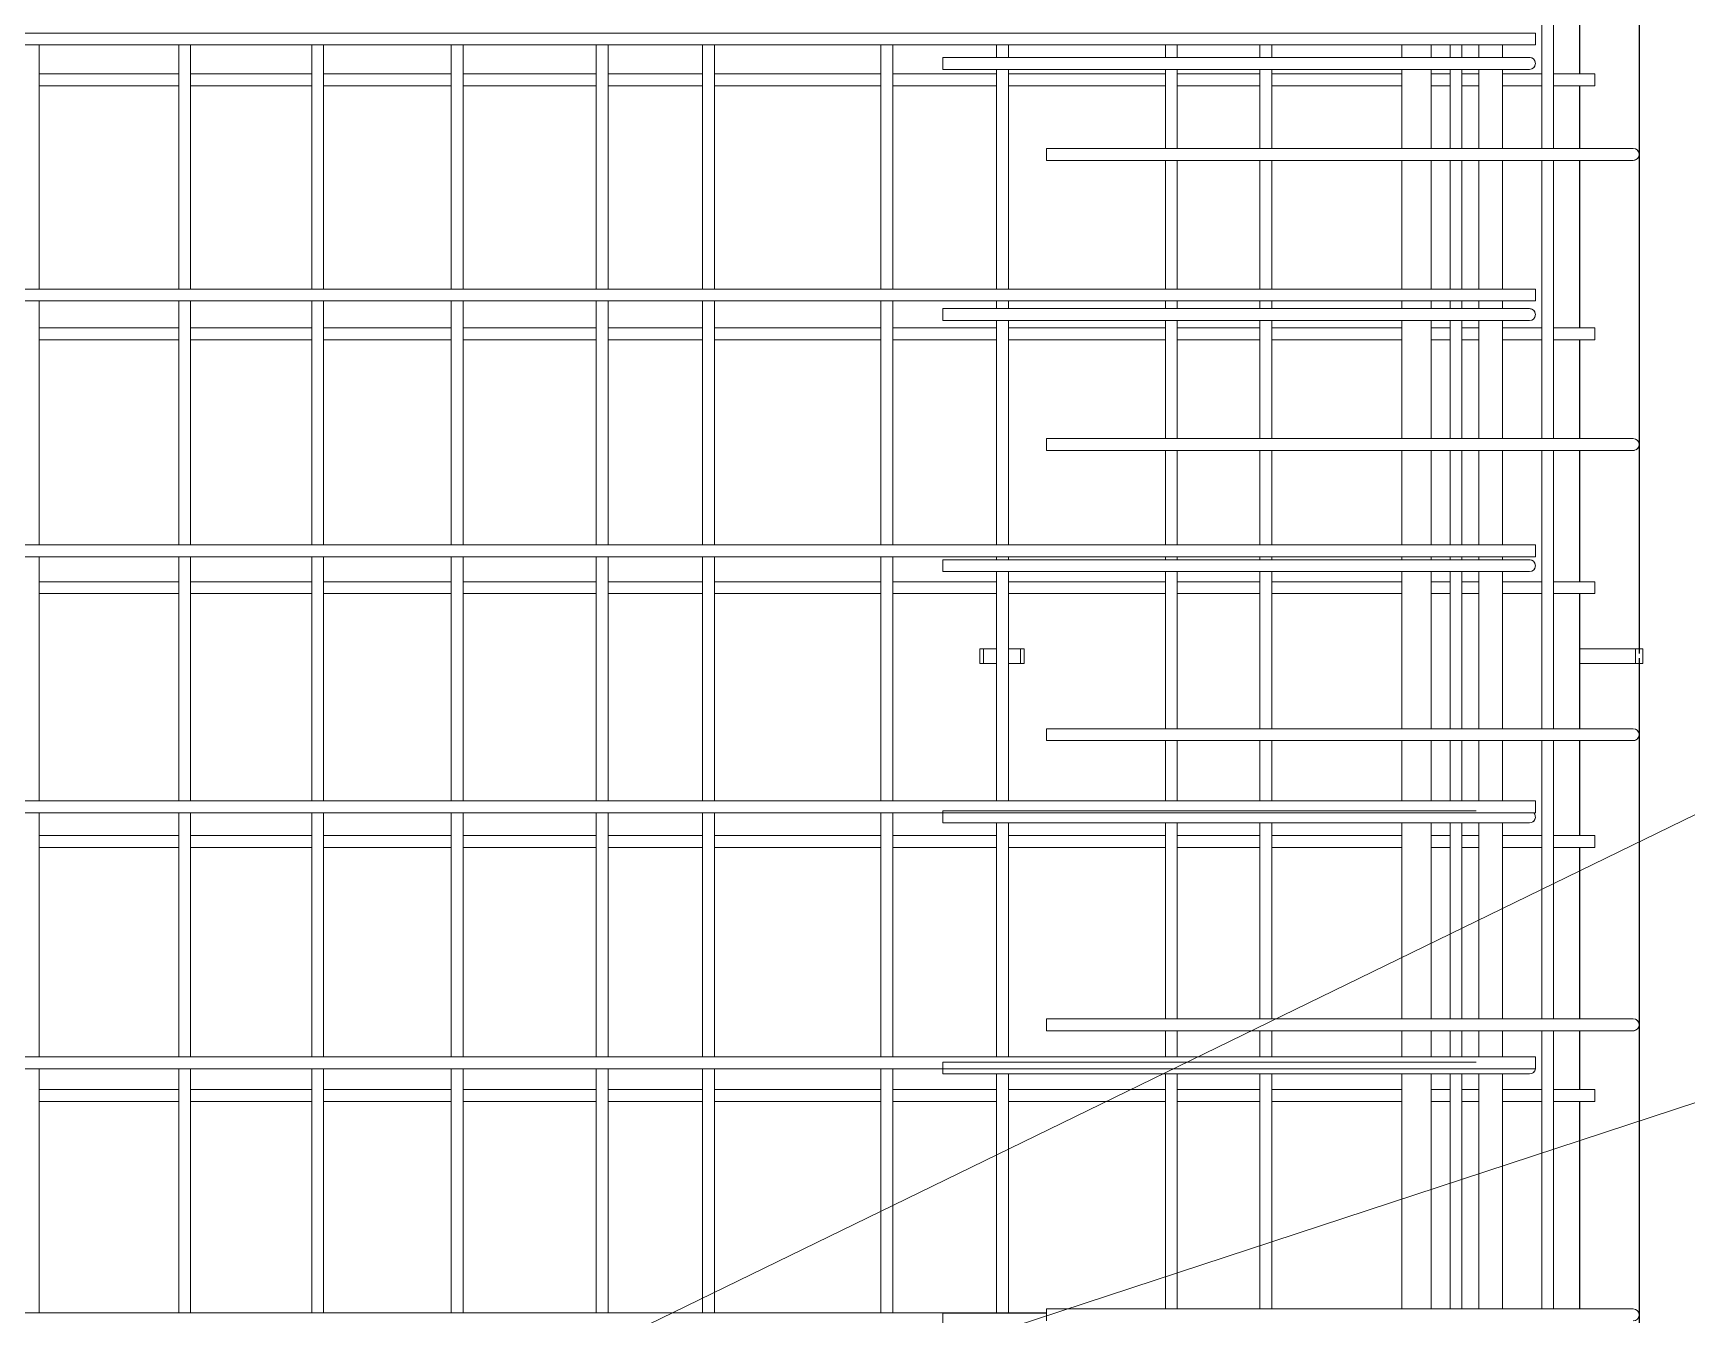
# Model space of a CAD drawing. Header units: millimetres. Extents: x 12983 to 23528, y -2876 to 5855.
# Drawn here: x 17206 to 18322, y 1250 to 2115 of the extents above; entities that cross this region are included whole.
import ezdxf

# ---------------------------------------------------------------- set-up
doc = ezdxf.new("R2010")
doc.units = ezdxf.units.MM
doc.linetypes.add('Dash', pattern=[6.36, 3.18, -3.18])
for name, color, linetype, lineweight in [('A-GENM', 13, 'Continuous', 18), ('A-WALL', 113, 'Continuous', 25), ('A-WALL-HDLN', 110, 'Dash', 25), ('S-RBAR', 171, 'Continuous', 18), ('S-RBAR-IDEN', 171, 'Continuous', 9)]:
    doc.layers.add(name, color=color, linetype=linetype, lineweight=lineweight)

# ---------------------------------------------------------------- blocks, each defined once
blk = doc.blocks.new('RR spread anchor face based - RR-SA-2_5-200-V5-Elevation Front 1')
at = {"layer": 'A-GENM'}
for p, q in [((17845.1, 630), (17847.6, 630)), ((17845.1, 620), (17845.1, 630)), ((17847.6, 630), (17856.4, 630)), ((17847.6, 620), (17847.6, 630)), ((17864.4, 630), (17872.6, 630)), ((17872.6, 630), (17875.1, 630)), ((17872.6, 620), (17872.6, 630)), ((17875.1, 630), (17875.1, 620)), ((17847.6, 620), (17845.1, 620)), ((17856.4, 620), (17847.6, 620)), ((17872.6, 620), (17864.4, 620)), ((17875.1, 620), (17872.6, 620))]:
    blk.add_line(p, q, dxfattribs=at)
blk = doc.blocks.new('RR spread anchor face based - RR-SA-2_5-250-1726823-Elevation Front 1')
at = {"layer": 'A-GENM'}
for p, q in [((18250.1, 1700), (18287.6, 1700)), ((18287.6, 1700), (18292.6, 1700)), ((18287.6, 1690), (18287.6, 1700)), ((18292.6, 1700), (18292.6, 1690)), ((18287.6, 1690), (18250.1, 1690)), ((18292.6, 1690), (18287.6, 1690))]:
    blk.add_line(p, q, dxfattribs=at)

msp = doc.modelspace()

# ---------------------------------------------------------------- linework, layer by layer
at = {"layer": 'A-WALL'}
for p, q in [((18290.0695, 2730), (18290.0695, 1700)), ((18250.0695, 2088.13224), (18250.0695, 2225.4)), ((18250.0695, 2037.6), (18250.0695, 2079.89655)), ((18250.0695, 1916.55172), (18250.0695, 2029.6)), ((18250.0695, 1841.8), (18250.0695, 1908.55172)), ((18250.0695, 1745.2069), (18250.0695, 1833.8)), ((18250.0695, 1646), (18250.0695, 1737.2069)), ((18290.0695, 1690), (18290.0695, 630)), ((18250.0695, 1573.86207), (18250.0695, 1638)), ((18250.0695, 1450.2), (18250.0695, 1565.86207)), ((18250.0695, 1402.51724), (18250.0695, 1442.2)), ((18250.0695, 1254.4), (18250.0695, 1394.51724))]:
    msp.add_line(p, q, dxfattribs=at)
at = {"layer": 'A-WALL-HDLN'}
msp.add_line((18290.0695, 1699.95039), (18290.0695, 1690.04961), dxfattribs=at)
at = {"layer": 'S-RBAR'}
for p, q in [((18224.2878, 2037.6), (18224.2878, 2225.4)), ((18232.2878, 2037.6), (18232.2878, 2225.4)), ((16204.63777, 2115.48276), (18220.0695, 2115.48276)), ((18220.0695, 2107.48276), (18220.0695, 2115.48276)), ((16204.63777, 2107.48276), (18220.0695, 2107.48276)), ((17210.16677, 1942.75862), (17210.16677, 2107.48276)), ((17304.44688, 1942.75862), (17304.44688, 2107.48276)), ((17312.44688, 1942.75862), (17312.44688, 2107.48276)), ((17394.22221, 1942.75862), (17394.22221, 2107.48276)), ((17402.22221, 1942.75862), (17402.22221, 2107.48276)), ((17488.41506, 1942.75862), (17488.41506, 2107.48276)), ((17496.41506, 1942.75862), (17496.41506, 2107.48276)), ((17586.27765, 1942.75862), (17586.27765, 2107.48276)), ((17594.27765, 1942.75862), (17594.27765, 2107.48276)), ((17658.00825, 1942.75862), (17658.00825, 2107.48276)), ((17666.00825, 1942.75862), (17666.00825, 2107.48276)), ((17778.33309, 1942.75862), (17778.33309, 2107.48276)), ((17786.33309, 1942.75862), (17786.33309, 2107.48276)), ((18180.0695, 2099.01171), (17820.0695, 2099.01171)), ((17820.0695, 2099.01171), (17820.0695, 2091.01171)), ((17856.35143, 2099.01171), (17856.35143, 2107.48276)), ((17864.35143, 2099.01171), (17864.35143, 2107.48276)), ((17970.38853, 2099.01171), (17970.38853, 2107.48276)), ((17978.38853, 2099.01171), (17978.38853, 2107.48276)), ((18034.06962, 2099.01171), (18034.06962, 2107.48276)), ((18042.06962, 2099.01171), (18042.06962, 2107.48276)), ((18129.79606, 2099.01171), (18129.79606, 2107.48276)), ((18149.79606, 2099.01171), (18149.79606, 2107.48276)), ((18162.44397, 2099.01171), (18162.44397, 2107.48276)), ((18170.44397, 2099.01171), (18170.44397, 2107.48276)), ((18180.0695, 2099.01171), (18216.0695, 2099.01171)), ((18181.81531, 2099.01171), (18181.81531, 2107.48276)), ((18197.81531, 2099.01171), (18197.81531, 2107.48276)), ((17210.16677, 2087.89655), (17304.44688, 2087.89655)), ((17312.44688, 2087.89655), (17394.22221, 2087.89655)), ((17402.22221, 2087.89655), (17488.41506, 2087.89655)), ((17496.41506, 2087.89655), (17586.27765, 2087.89655)), ((17594.27765, 2087.89655), (17658.00825, 2087.89655)), ((17666.00825, 2087.89655), (17778.33309, 2087.89655)), ((17786.33309, 2087.89655), (17856.35143, 2087.89655)), ((18180.0695, 2091.01171), (17820.0695, 2091.01171)), ((17856.35143, 1942.75862), (17856.35143, 2091.01171)), ((17864.35143, 1942.75862), (17864.35143, 2091.01171)), ((17864.35143, 2087.89655), (17970.38853, 2087.89655)), ((17970.38853, 2037.6), (17970.38853, 2091.01171)), ((17978.38853, 2037.6), (17978.38853, 2091.01171)), ((17978.38853, 2087.89655), (18034.06962, 2087.89655)), ((18034.06962, 2037.6), (18034.06962, 2091.01171)), ((18042.06962, 2037.6), (18042.06962, 2091.01171)), ((18042.06962, 2087.89655), (18129.79606, 2087.89655)), ((18129.79606, 2037.6), (18129.79606, 2091.01171)), ((18149.79606, 2037.6), (18149.79606, 2091.01171)), ((18149.79606, 2087.89655), (18162.44397, 2087.89655)), ((18162.44397, 2037.6), (18162.44397, 2091.01171)), ((18170.44397, 2037.6), (18170.44397, 2091.01171)), ((18170.44397, 2087.89655), (18181.81531, 2087.89655)), ((18180.0695, 2091.01171), (18216.0695, 2091.01171)), ((18181.81531, 2037.6), (18181.81531, 2091.01171)), ((18197.81531, 2037.6), (18197.81531, 2091.01171)), ((18197.81531, 2087.89655), (18224.2878, 2087.89655)), ((18232.2878, 2087.89655), (18260.0695, 2087.89655)), ((18260.0695, 2079.89655), (18260.0695, 2087.89655)), ((17210.16677, 2079.89655), (17304.44688, 2079.89655)), ((17312.44688, 2079.89655), (17394.22221, 2079.89655)), ((17402.22221, 2079.89655), (17488.41506, 2079.89655)), ((17496.41506, 2079.89655), (17586.27765, 2079.89655)), ((17594.27765, 2079.89655), (17658.00825, 2079.89655)), ((17666.00825, 2079.89655), (17778.33309, 2079.89655)), ((17786.33309, 2079.89655), (17856.35143, 2079.89655)), ((17864.35143, 2079.89655), (17970.38853, 2079.89655)), ((17978.38853, 2079.89655), (18034.06962, 2079.89655)), ((18042.06962, 2079.89655), (18129.79606, 2079.89655)), ((18149.79606, 2079.89655), (18162.44397, 2079.89655)), ((18170.44397, 2079.89655), (18181.81531, 2079.89655)), ((18197.81531, 2079.89655), (18224.2878, 2079.89655)), ((18232.2878, 2079.89655), (18260.0695, 2079.89655)), ((17890.07154, 2037.6), (18266.07154, 2037.6)), ((17890.07154, 2029.6), (17890.07154, 2037.6)), ((18286.07154, 2037.6), (18266.07154, 2037.6)), ((17890.07154, 2029.6), (18266.07154, 2029.6)), ((17970.38853, 1942.75862), (17970.38853, 2029.6)), ((17978.38853, 1942.75862), (17978.38853, 2029.6)), ((18034.06962, 1942.75862), (18034.06962, 2029.6)), ((18042.06962, 1942.75862), (18042.06962, 2029.6)), ((18129.79606, 1942.75862), (18129.79606, 2029.6)), ((18149.79606, 1942.75862), (18149.79606, 2029.6)), ((18162.44397, 1942.75862), (18162.44397, 2029.6)), ((18170.44397, 1942.75862), (18170.44397, 2029.6)), ((18181.81531, 1942.75862), (18181.81531, 2029.6)), ((18197.81531, 1942.75862), (18197.81531, 2029.6)), ((18224.2878, 1841.8), (18224.2878, 2029.6)), ((18232.2878, 1841.8), (18232.2878, 2029.6)), ((18286.07154, 2029.6), (18266.07154, 2029.6)), ((16204.63777, 1942.75862), (18220.0695, 1942.75862)), ((18220.0695, 1934.75862), (18220.0695, 1942.75862)), ((16204.63777, 1934.75862), (18220.0695, 1934.75862)), ((17210.16677, 1770.03448), (17210.16677, 1934.75862)), ((17304.44688, 1770.03448), (17304.44688, 1934.75862)), ((17312.44688, 1770.03448), (17312.44688, 1934.75862)), ((17394.22221, 1770.03448), (17394.22221, 1934.75862)), ((17402.22221, 1770.03448), (17402.22221, 1934.75862)), ((17488.41506, 1770.03448), (17488.41506, 1934.75862)), ((17496.41506, 1770.03448), (17496.41506, 1934.75862)), ((17586.27765, 1770.03448), (17586.27765, 1934.75862)), ((17594.27765, 1770.03448), (17594.27765, 1934.75862)), ((17658.00825, 1770.03448), (17658.00825, 1934.75862)), ((17666.00825, 1770.03448), (17666.00825, 1934.75862)), ((17778.33309, 1770.03448), (17778.33309, 1934.75862)), ((17786.33309, 1770.03448), (17786.33309, 1934.75862)), ((17856.35143, 1929.51112), (17856.35143, 1934.75862)), ((17864.35143, 1929.51112), (17864.35143, 1934.75862)), ((17970.38853, 1929.51112), (17970.38853, 1934.75862)), ((17978.38853, 1929.51112), (17978.38853, 1934.75862)), ((18034.06962, 1929.51112), (18034.06962, 1934.75862)), ((18042.06962, 1929.51112), (18042.06962, 1934.75862)), ((18129.79606, 1929.51112), (18129.79606, 1934.75862)), ((18149.79606, 1929.51112), (18149.79606, 1934.75862)), ((18162.44397, 1929.51112), (18162.44397, 1934.75862)), ((18170.44397, 1929.51112), (18170.44397, 1934.75862)), ((18181.81531, 1929.51112), (18181.81531, 1934.75862)), ((18197.81531, 1929.51112), (18197.81531, 1934.75862)), ((18180.0695, 1929.51112), (17820.0695, 1929.51112)), ((17820.0695, 1929.51112), (17820.0695, 1921.51112)), ((18180.0695, 1921.51112), (17820.0695, 1921.51112)), ((17856.35143, 1770.03448), (17856.35143, 1921.51112)), ((17864.35143, 1770.03448), (17864.35143, 1921.51112)), ((17970.38853, 1841.8), (17970.38853, 1921.51112)), ((17978.38853, 1841.8), (17978.38853, 1921.51112)), ((18034.06962, 1841.8), (18034.06962, 1921.51112)), ((18042.06962, 1841.8), (18042.06962, 1921.51112)), ((18129.79606, 1841.8), (18129.79606, 1921.51112)), ((18149.79606, 1841.8), (18149.79606, 1921.51112)), ((18162.44397, 1841.8), (18162.44397, 1921.51112)), ((18170.44397, 1841.8), (18170.44397, 1921.51112)), ((18180.0695, 1929.51112), (18216.0695, 1929.51112)), ((18180.0695, 1921.51112), (18216.0695, 1921.51112)), ((18181.81531, 1841.8), (18181.81531, 1921.51112)), ((18197.81531, 1841.8), (18197.81531, 1921.51112)), ((17210.16677, 1916.55172), (17304.44688, 1916.55172)), ((17312.44688, 1916.55172), (17394.22221, 1916.55172)), ((17402.22221, 1916.55172), (17488.41506, 1916.55172)), ((17496.41506, 1916.55172), (17586.27765, 1916.55172)), ((17594.27765, 1916.55172), (17658.00825, 1916.55172)), ((17666.00825, 1916.55172), (17778.33309, 1916.55172)), ((17786.33309, 1916.55172), (17856.35143, 1916.55172)), ((17864.35143, 1916.55172), (17970.38853, 1916.55172)), ((17978.38853, 1916.55172), (18034.06962, 1916.55172)), ((18042.06962, 1916.55172), (18129.79606, 1916.55172)), ((18149.79606, 1916.55172), (18162.44397, 1916.55172)), ((18170.44397, 1916.55172), (18181.81531, 1916.55172)), ((18197.81531, 1916.55172), (18224.2878, 1916.55172)), ((18232.2878, 1916.55172), (18260.0695, 1916.55172)), ((18260.0695, 1908.55172), (18260.0695, 1916.55172)), ((17210.16677, 1908.55172), (17304.44688, 1908.55172)), ((17312.44688, 1908.55172), (17394.22221, 1908.55172)), ((17402.22221, 1908.55172), (17488.41506, 1908.55172)), ((17496.41506, 1908.55172), (17586.27765, 1908.55172)), ((17594.27765, 1908.55172), (17658.00825, 1908.55172)), ((17666.00825, 1908.55172), (17778.33309, 1908.55172)), ((17786.33309, 1908.55172), (17856.35143, 1908.55172)), ((17864.35143, 1908.55172), (17970.38853, 1908.55172)), ((17978.38853, 1908.55172), (18034.06962, 1908.55172)), ((18042.06962, 1908.55172), (18129.79606, 1908.55172)), ((18149.79606, 1908.55172), (18162.44397, 1908.55172)), ((18170.44397, 1908.55172), (18181.81531, 1908.55172)), ((18197.81531, 1908.55172), (18224.2878, 1908.55172)), ((18232.2878, 1908.55172), (18260.0695, 1908.55172)), ((17890.07154, 1841.8), (18266.07154, 1841.8)), ((17890.07154, 1833.8), (17890.07154, 1841.8)), ((18286.07154, 1841.8), (18266.07154, 1841.8)), ((17890.07154, 1833.8), (18266.07154, 1833.8)), ((17970.38853, 1770.03448), (17970.38853, 1833.8)), ((17978.38853, 1770.03448), (17978.38853, 1833.8)), ((18034.06962, 1770.03448), (18034.06962, 1833.8)), ((18042.06962, 1770.03448), (18042.06962, 1833.8)), ((18129.79606, 1770.03448), (18129.79606, 1833.8)), ((18149.79606, 1770.03448), (18149.79606, 1833.8)), ((18162.44397, 1770.03448), (18162.44397, 1833.8)), ((18170.44397, 1770.03448), (18170.44397, 1833.8)), ((18181.81531, 1770.03448), (18181.81531, 1833.8)), ((18197.81531, 1770.03448), (18197.81531, 1833.8)), ((18224.2878, 1646), (18224.2878, 1833.8)), ((18232.2878, 1646), (18232.2878, 1833.8)), ((18286.07154, 1833.8), (18266.07154, 1833.8)), ((16204.63777, 1770.03448), (18220.0695, 1770.03448)), ((18220.0695, 1762.03448), (18220.0695, 1770.03448)), ((16204.63777, 1762.03448), (18220.0695, 1762.03448)), ((17210.16677, 1597.31034), (17210.16677, 1762.03448)), ((17304.44688, 1597.31034), (17304.44688, 1762.03448)), ((17312.44688, 1597.31034), (17312.44688, 1762.03448)), ((17394.22221, 1597.31034), (17394.22221, 1762.03448)), ((17402.22221, 1597.31034), (17402.22221, 1762.03448)), ((17488.41506, 1597.31034), (17488.41506, 1762.03448)), ((17496.41506, 1597.31034), (17496.41506, 1762.03448)), ((17586.27765, 1597.31034), (17586.27765, 1762.03448)), ((17594.27765, 1597.31034), (17594.27765, 1762.03448)), ((17658.00825, 1597.31034), (17658.00825, 1762.03448)), ((17666.00825, 1597.31034), (17666.00825, 1762.03448)), ((17778.33309, 1597.31034), (17778.33309, 1762.03448)), ((17786.33309, 1597.31034), (17786.33309, 1762.03448)), ((18180.0695, 1760.01054), (17820.0695, 1760.01054)), ((17820.0695, 1760.01054), (17820.0695, 1752.01054)), ((17856.35143, 1760.01054), (17856.35143, 1762.03448)), ((17864.35143, 1760.01054), (17864.35143, 1762.03448)), ((17970.38853, 1760.01054), (17970.38853, 1762.03448)), ((17978.38853, 1760.01054), (17978.38853, 1762.03448)), ((18034.06962, 1760.01054), (18034.06962, 1762.03448)), ((18042.06962, 1760.01054), (18042.06962, 1762.03448)), ((18129.79606, 1760.01054), (18129.79606, 1762.03448)), ((18149.79606, 1760.01054), (18149.79606, 1762.03448)), ((18162.44397, 1760.01054), (18162.44397, 1762.03448)), ((18170.44397, 1760.01054), (18170.44397, 1762.03448)), ((18180.0695, 1760.01054), (18216.0695, 1760.01054)), ((18181.81531, 1760.01054), (18181.81531, 1762.03448)), ((18197.81531, 1760.01054), (18197.81531, 1762.03448)), ((17210.16677, 1745.2069), (17304.44688, 1745.2069)), ((17312.44688, 1745.2069), (17394.22221, 1745.2069)), ((17402.22221, 1745.2069), (17488.41506, 1745.2069)), ((17496.41506, 1745.2069), (17586.27765, 1745.2069)), ((17594.27765, 1745.2069), (17658.00825, 1745.2069)), ((17666.00825, 1745.2069), (17778.33309, 1745.2069)), ((17786.33309, 1745.2069), (17856.35143, 1745.2069)), ((18180.0695, 1752.01054), (17820.0695, 1752.01054)), ((17856.35143, 1597.31034), (17856.35143, 1752.01054)), ((17864.35143, 1597.31034), (17864.35143, 1752.01054)), ((17864.35143, 1745.2069), (17970.38853, 1745.2069)), ((17970.38853, 1646), (17970.38853, 1752.01054)), ((17978.38853, 1646), (17978.38853, 1752.01054)), ((17978.38853, 1745.2069), (18034.06962, 1745.2069)), ((18034.06962, 1646), (18034.06962, 1752.01054)), ((18042.06962, 1646), (18042.06962, 1752.01054)), ((18042.06962, 1745.2069), (18129.79606, 1745.2069)), ((18129.79606, 1646), (18129.79606, 1752.01054)), ((18149.79606, 1646), (18149.79606, 1752.01054)), ((18149.79606, 1745.2069), (18162.44397, 1745.2069)), ((18162.44397, 1646), (18162.44397, 1752.01054)), ((18170.44397, 1646), (18170.44397, 1752.01054)), ((18170.44397, 1745.2069), (18181.81531, 1745.2069)), ((18180.0695, 1752.01054), (18216.0695, 1752.01054)), ((18181.81531, 1646), (18181.81531, 1752.01054)), ((18197.81531, 1646), (18197.81531, 1752.01054)), ((18197.81531, 1745.2069), (18224.2878, 1745.2069)), ((18232.2878, 1745.2069), (18260.0695, 1745.2069)), ((18260.0695, 1737.2069), (18260.0695, 1745.2069)), ((17210.16677, 1737.2069), (17304.44688, 1737.2069)), ((17312.44688, 1737.2069), (17394.22221, 1737.2069)), ((17402.22221, 1737.2069), (17488.41506, 1737.2069)), ((17496.41506, 1737.2069), (17586.27765, 1737.2069)), ((17594.27765, 1737.2069), (17658.00825, 1737.2069)), ((17666.00825, 1737.2069), (17778.33309, 1737.2069)), ((17786.33309, 1737.2069), (17856.35143, 1737.2069)), ((17864.35143, 1737.2069), (17970.38853, 1737.2069)), ((17978.38853, 1737.2069), (18034.06962, 1737.2069)), ((18042.06962, 1737.2069), (18129.79606, 1737.2069)), ((18149.79606, 1737.2069), (18162.44397, 1737.2069)), ((18170.44397, 1737.2069), (18181.81531, 1737.2069)), ((18197.81531, 1737.2069), (18224.2878, 1737.2069)), ((18232.2878, 1737.2069), (18260.0695, 1737.2069)), ((17890.07154, 1646), (18266.07154, 1646)), ((17890.07154, 1638), (17890.07154, 1646)), ((18286.07154, 1646), (18266.07154, 1646)), ((17890.07154, 1638), (18266.07154, 1638)), ((17970.38853, 1597.31034), (17970.38853, 1638)), ((17978.38853, 1597.31034), (17978.38853, 1638)), ((18034.06962, 1597.31034), (18034.06962, 1638)), ((18042.06962, 1597.31034), (18042.06962, 1638)), ((18129.79606, 1597.31034), (18129.79606, 1638)), ((18149.79606, 1597.31034), (18149.79606, 1638)), ((18162.44397, 1597.31034), (18162.44397, 1638)), ((18170.44397, 1597.31034), (18170.44397, 1638)), ((18181.81531, 1597.31034), (18181.81531, 1638)), ((18197.81531, 1597.31034), (18197.81531, 1638)), ((18224.2878, 1450.2), (18224.2878, 1638)), ((18232.2878, 1450.2), (18232.2878, 1638)), ((18286.07154, 1638), (18266.07154, 1638)), ((16204.63777, 1597.31034), (18220.0695, 1597.31034)), ((18220.0695, 1589.31034), (18220.0695, 1597.31034)), ((16204.63777, 1589.31034), (18220.0695, 1589.31034)), ((17210.16677, 1424.58621), (17210.16677, 1589.31034)), ((17304.44688, 1424.58621), (17304.44688, 1589.31034)), ((17312.44688, 1424.58621), (17312.44688, 1589.31034)), ((17394.22221, 1424.58621), (17394.22221, 1589.31034)), ((17402.22221, 1424.58621), (17402.22221, 1589.31034)), ((17488.41506, 1424.58621), (17488.41506, 1589.31034)), ((17496.41506, 1424.58621), (17496.41506, 1589.31034)), ((17586.27765, 1424.58621), (17586.27765, 1589.31034)), ((17594.27765, 1424.58621), (17594.27765, 1589.31034)), ((17658.00825, 1424.58621), (17658.00825, 1589.31034)), ((17666.00825, 1424.58621), (17666.00825, 1589.31034)), ((17778.33309, 1424.58621), (17778.33309, 1589.31034)), ((17786.33309, 1424.58621), (17786.33309, 1589.31034)), ((18180.0695, 1590.50995), (17820.0695, 1590.50995)), ((17820.0695, 1590.50995), (17820.0695, 1582.50995)), ((17210.16677, 1573.86207), (17304.44688, 1573.86207)), ((17312.44688, 1573.86207), (17394.22221, 1573.86207)), ((17402.22221, 1573.86207), (17488.41506, 1573.86207)), ((17496.41506, 1573.86207), (17586.27765, 1573.86207)), ((17594.27765, 1573.86207), (17658.00825, 1573.86207)), ((17666.00825, 1573.86207), (17778.33309, 1573.86207)), ((17786.33309, 1573.86207), (17856.35143, 1573.86207)), ((18180.0695, 1582.50995), (17820.0695, 1582.50995)), ((17856.35143, 1424.58621), (17856.35143, 1582.50995)), ((17864.35143, 1424.58621), (17864.35143, 1582.50995)), ((17864.35143, 1573.86207), (17970.38853, 1573.86207)), ((17970.38853, 1450.2), (17970.38853, 1582.50995)), ((17978.38853, 1450.2), (17978.38853, 1582.50995)), ((17978.38853, 1573.86207), (18034.06962, 1573.86207)), ((18034.06962, 1450.2), (18034.06962, 1582.50995)), ((18042.06962, 1450.2), (18042.06962, 1582.50995)), ((18042.06962, 1573.86207), (18129.79606, 1573.86207)), ((18129.79606, 1450.2), (18129.79606, 1582.50995)), ((18149.79606, 1450.2), (18149.79606, 1582.50995)), ((18149.79606, 1573.86207), (18162.44397, 1573.86207)), ((18162.44397, 1450.2), (18162.44397, 1582.50995)), ((18170.44397, 1450.2), (18170.44397, 1582.50995)), ((18170.44397, 1573.86207), (18181.81531, 1573.86207)), ((18180.0695, 1582.50995), (18216.0695, 1582.50995)), ((18181.81531, 1450.2), (18181.81531, 1582.50995)), ((18197.81531, 1450.2), (18197.81531, 1582.50995)), ((18197.81531, 1573.86207), (18224.2878, 1573.86207)), ((18232.2878, 1573.86207), (18260.0695, 1573.86207)), ((18260.0695, 1565.86207), (18260.0695, 1573.86207)), ((17210.16677, 1565.86207), (17304.44688, 1565.86207)), ((17312.44688, 1565.86207), (17394.22221, 1565.86207)), ((17402.22221, 1565.86207), (17488.41506, 1565.86207)), ((17496.41506, 1565.86207), (17586.27765, 1565.86207)), ((17594.27765, 1565.86207), (17658.00825, 1565.86207)), ((17666.00825, 1565.86207), (17778.33309, 1565.86207)), ((17786.33309, 1565.86207), (17856.35143, 1565.86207)), ((17864.35143, 1565.86207), (17970.38853, 1565.86207)), ((17978.38853, 1565.86207), (18034.06962, 1565.86207)), ((18042.06962, 1565.86207), (18129.79606, 1565.86207)), ((18149.79606, 1565.86207), (18162.44397, 1565.86207)), ((18170.44397, 1565.86207), (18181.81531, 1565.86207)), ((18197.81531, 1565.86207), (18224.2878, 1565.86207)), ((18232.2878, 1565.86207), (18260.0695, 1565.86207)), ((17890.07154, 1450.2), (18266.07154, 1450.2)), ((17890.07154, 1442.2), (17890.07154, 1450.2)), ((17890.07154, 1442.2), (18266.07154, 1442.2)), ((17970.38853, 1424.58621), (17970.38853, 1442.2)), ((17978.38853, 1424.58621), (17978.38853, 1442.2)), ((18034.06962, 1424.58621), (18034.06962, 1442.2)), ((18042.06962, 1424.58621), (18042.06962, 1442.2)), ((18129.79606, 1424.58621), (18129.79606, 1442.2)), ((18149.79606, 1424.58621), (18149.79606, 1442.2)), ((18162.44397, 1424.58621), (18162.44397, 1442.2)), ((18170.44397, 1424.58621), (18170.44397, 1442.2)), ((18181.81531, 1424.58621), (18181.81531, 1442.2)), ((18197.81531, 1424.58621), (18197.81531, 1442.2)), ((18224.2878, 1254.4), (18224.2878, 1442.2)), ((18232.2878, 1254.4), (18232.2878, 1442.2)), ((18286.07154, 1450.2), (18266.07154, 1450.2)), ((18286.07154, 1442.2), (18266.07154, 1442.2)), ((16204.63777, 1424.58621), (18220.0695, 1424.58621)), ((18180.0695, 1421.00937), (17820.0695, 1421.00937)), ((17820.0695, 1421.00937), (17820.0695, 1413.00937)), ((18220.0695, 1416.58621), (18220.0695, 1424.58621)), ((16204.63777, 1416.58621), (18220.0695, 1416.58621)), ((17210.16677, 1251.86207), (17210.16677, 1416.58621)), ((17304.44688, 1251.86207), (17304.44688, 1416.58621)), ((17312.44688, 1251.86207), (17312.44688, 1416.58621)), ((17394.22221, 1251.86207), (17394.22221, 1416.58621)), ((17402.22221, 1251.86207), (17402.22221, 1416.58621)), ((17488.41506, 1251.86207), (17488.41506, 1416.58621)), ((17496.41506, 1251.86207), (17496.41506, 1416.58621)), ((17586.27765, 1251.86207), (17586.27765, 1416.58621)), ((17594.27765, 1251.86207), (17594.27765, 1416.58621)), ((17658.00825, 1251.86207), (17658.00825, 1416.58621)), ((17666.00825, 1251.86207), (17666.00825, 1416.58621)), ((17778.33309, 1251.86207), (17778.33309, 1416.58621)), ((17786.33309, 1251.86207), (17786.33309, 1416.58621)), ((18180.0695, 1413.00937), (17820.0695, 1413.00937)), ((17856.35143, 1251.86207), (17856.35143, 1413.00937)), ((17864.35143, 1251.86207), (17864.35143, 1413.00937)), ((17970.38853, 1254.4), (17970.38853, 1413.00937)), ((17978.38853, 1254.4), (17978.38853, 1413.00937)), ((18034.06962, 1254.4), (18034.06962, 1413.00937)), ((18042.06962, 1254.4), (18042.06962, 1413.00937)), ((18129.79606, 1254.4), (18129.79606, 1413.00937)), ((18149.79606, 1254.4), (18149.79606, 1413.00937)), ((18162.44397, 1254.4), (18162.44397, 1413.00937)), ((18170.44397, 1254.4), (18170.44397, 1413.00937)), ((18180.0695, 1413.00937), (18216.0695, 1413.00937)), ((18181.81531, 1254.4), (18181.81531, 1413.00937)), ((18197.81531, 1254.4), (18197.81531, 1413.00937)), ((17210.16677, 1402.51724), (17304.44688, 1402.51724)), ((17312.44688, 1402.51724), (17394.22221, 1402.51724)), ((17402.22221, 1402.51724), (17488.41506, 1402.51724)), ((17496.41506, 1402.51724), (17586.27765, 1402.51724)), ((17594.27765, 1402.51724), (17658.00825, 1402.51724)), ((17666.00825, 1402.51724), (17778.33309, 1402.51724)), ((17786.33309, 1402.51724), (17856.35143, 1402.51724)), ((17864.35143, 1402.51724), (17970.38853, 1402.51724)), ((17978.38853, 1402.51724), (18034.06962, 1402.51724)), ((18042.06962, 1402.51724), (18129.79606, 1402.51724)), ((18149.79606, 1402.51724), (18162.44397, 1402.51724)), ((18170.44397, 1402.51724), (18181.81531, 1402.51724)), ((18197.81531, 1402.51724), (18224.2878, 1402.51724)), ((18232.2878, 1402.51724), (18260.0695, 1402.51724)), ((18260.0695, 1394.51724), (18260.0695, 1402.51724)), ((17210.16677, 1394.51724), (17304.44688, 1394.51724)), ((17312.44688, 1394.51724), (17394.22221, 1394.51724)), ((17402.22221, 1394.51724), (17488.41506, 1394.51724)), ((17496.41506, 1394.51724), (17586.27765, 1394.51724)), ((17594.27765, 1394.51724), (17658.00825, 1394.51724)), ((17666.00825, 1394.51724), (17778.33309, 1394.51724)), ((17786.33309, 1394.51724), (17856.35143, 1394.51724)), ((17864.35143, 1394.51724), (17970.38853, 1394.51724)), ((17978.38853, 1394.51724), (18034.06962, 1394.51724)), ((18042.06962, 1394.51724), (18129.79606, 1394.51724)), ((18149.79606, 1394.51724), (18162.44397, 1394.51724)), ((18170.44397, 1394.51724), (18181.81531, 1394.51724)), ((18197.81531, 1394.51724), (18224.2878, 1394.51724)), ((18232.2878, 1394.51724), (18260.0695, 1394.51724)), ((16534.63572, 1251.86207), (17890.07154, 1251.86207)), ((17890.07154, 1251.50878), (17820.0695, 1251.50878)), ((17820.0695, 1251.50878), (17820.0695, 1243.50878)), ((17890.07154, 1254.4), (18266.07154, 1254.4)), ((17890.07154, 1246.4), (17890.07154, 1254.4)), ((18286.07154, 1254.4), (18266.07154, 1254.4))]:
    msp.add_line(p, q, dxfattribs=at)
for centre, start, end in [((18216.0695, 2095.01171), 75, 90), ((18216.0695, 2095.01171), 270, 90), ((18216.0695, 2095.01171), 15, 60), ((18216.0695, 2095.01171), 300, 345), ((18286.07154, 2033.6), 270, 90), ((18286.07154, 2033.6), 15, 60), ((18286.07154, 2033.6), 300, 345), ((18286.07154, 2033.6), 270, 285), ((18216.0695, 1925.51112), 75, 90), ((18216.0695, 1925.51112), 270, 90), ((18216.0695, 1925.51112), 15, 60), ((18216.0695, 1925.51112), 300, 345), ((18286.07154, 1837.8), 270, 90), ((18286.07154, 1837.8), 270, 285), ((18286.07154, 1837.8), 15, 60), ((18286.07154, 1837.8), 300, 345), ((18216.0695, 1756.01054), 75, 90), ((18216.0695, 1756.01054), 270, 90), ((18216.0695, 1756.01054), 15, 60), ((18216.0695, 1756.01054), 300, 345), ((18286.07154, 1642), 270, 90), ((18286.07154, 1642), 15, 60), ((18286.07154, 1642), 300, 345), ((18286.07154, 1642), 270, 285), ((18216.0695, 1586.50995), 270, 44.49239733), ((18216.0695, 1586.50995), 300, 345), ((18216.0695, 1586.50995), 15, 44.49239733), ((18286.07154, 1446.2), 270, 90), ((18286.07154, 1446.2), 270, 285), ((18286.07154, 1446.2), 15, 60), ((18286.07154, 1446.2), 300, 345), ((18216.0695, 1417.00937), 270, 353.86888928), ((18216.0695, 1417.00937), 300, 345), ((18286.07154, 1250.4), 270, 90), ((18286.07154, 1250.4), 15, 60)]:
    msp.add_arc(centre, 4, start, end, dxfattribs=at)
at = {"layer": 'S-RBAR-IDEN'}
for p, q in [((17437.81412, 1154.63656), (18496.71865, 1670.18125)), ((17591.36333, 1151.76382), (18496.71865, 1449.11263))]:
    msp.add_line(p, q, dxfattribs=at)

# ---------------------------------------------------------------- block references
at = {"layer": 'A-GENM'}
for name, p in [('RR spread anchor face based - RR-SA-2_5-200-V5-Elevation Front 1', (0, 1070)), ('RR spread anchor face based - RR-SA-2_5-250-1726823-Elevation Front 1', (0, 0))]:
    msp.add_blockref(name, p, dxfattribs=at)

doc.saveas('drawing.dxf')
